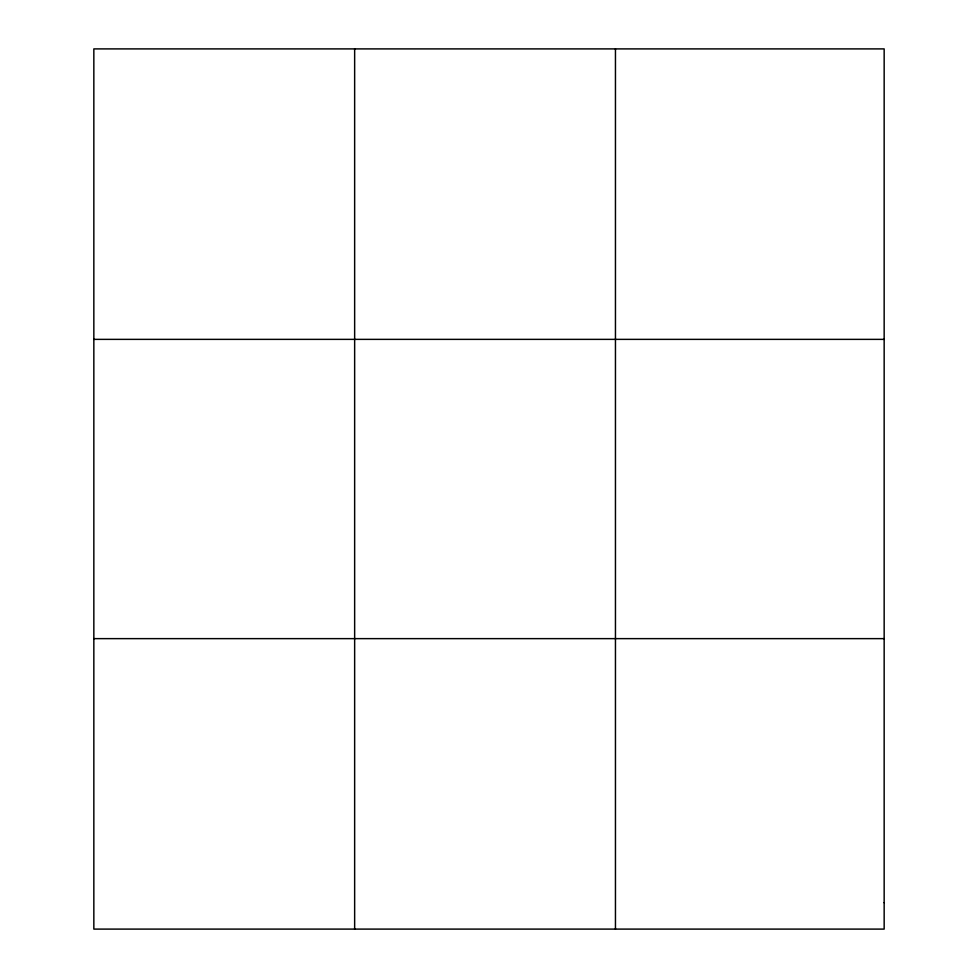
<?xml version="1.0" encoding="UTF-8"?>
<svg xmlns="http://www.w3.org/2000/svg" width="978" height="978" viewBox="0 0 978 978"><rect width="100%" height="100%" fill="white"/><g stroke="black" fill="none" stroke-linecap="round" stroke-linejoin="round"><path stroke-width="1.47" d="M354.647 929.1L354.647 48.9M615.455 929.1L615.455 48.9M93.839 339.366L884.161 339.366M93.839 638.634L884.161 638.634M884.161 902.694L884.161 929.1L93.839 929.1L93.839 48.9L884.161 48.9L884.161 902.694"/></g></svg>
